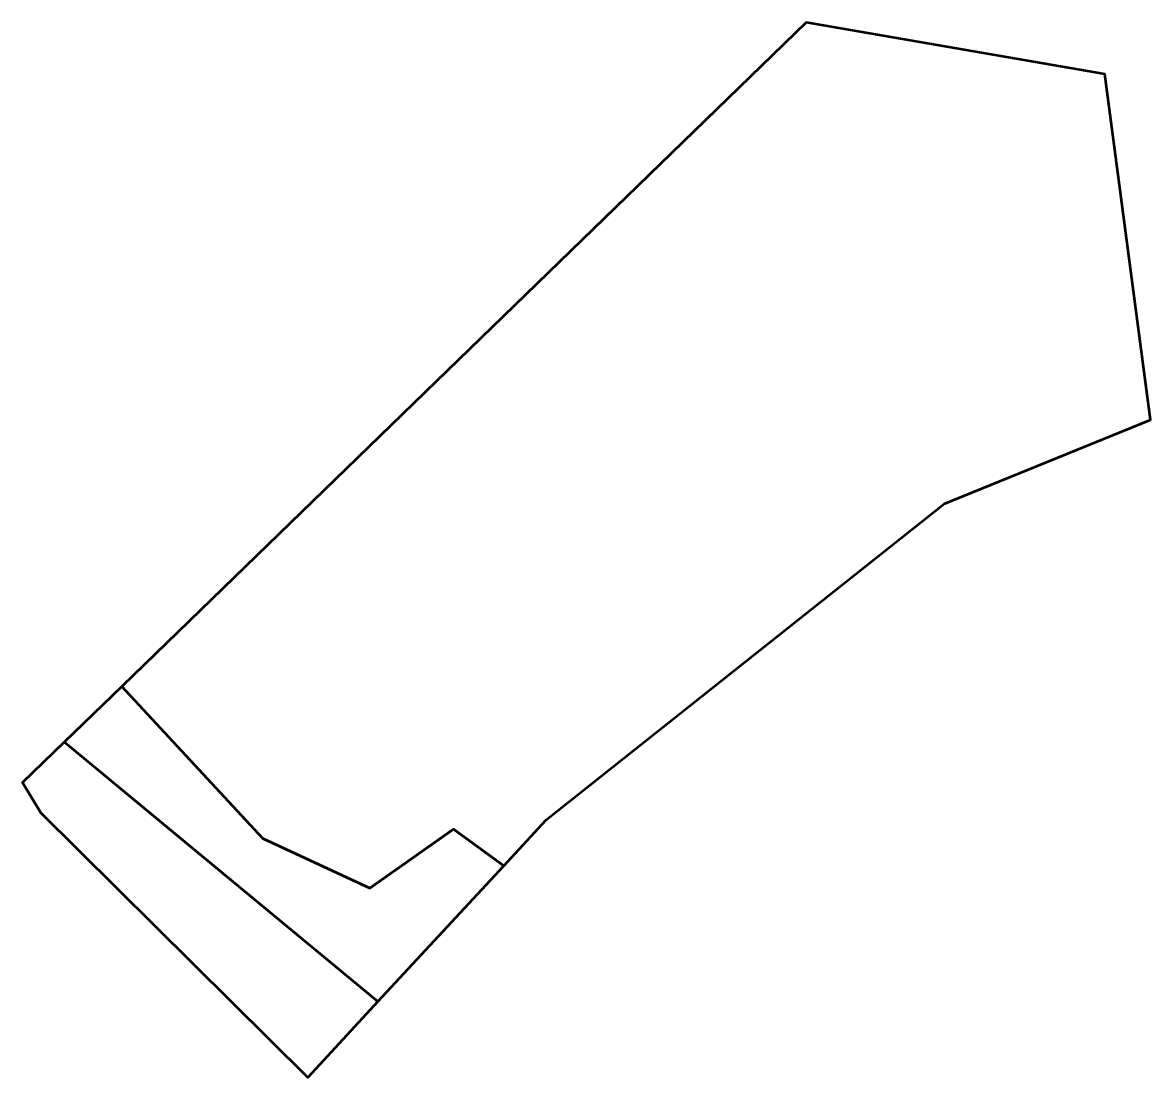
# Model space of a CAD drawing. Header units: metres. Extents: x 807417 to 807542, y 9157387 to 9157504.
import ezdxf

# ---------------------------------------------------------------- set-up
doc = ezdxf.new("R2010")
doc.units = ezdxf.units.M
doc.header["$MEASUREMENT"] = 0
doc.layers.add('2900-21004', color=1, linetype='Continuous')

msp = doc.modelspace()

# ---------------------------------------------------------------- linework, layer by layer
at = {"layer": '2900-21004', "color": 254, "lineweight": 53, "true_color": 0xcccccc}
msp.add_lwpolyline([(807443.81, 9157413.66), (807455.6, 9157408.17), (807464.8, 9157414.68), (807470.35, 9157410.66), (807475.05, 9157415.73), (807518.93, 9157450.58), (807541.66, 9157459.83), (807536.62, 9157497.95), (807503.71, 9157503.63), (807428.24, 9157430.44)], close=True, dxfattribs=at)
at = {"layer": '2900-21004', "color": 40, "lineweight": 53, "true_color": 0xffbb00}
for points in [[(807421.94, 9157424.28), (807456.48, 9157395.68), (807470.35, 9157410.66), (807464.8, 9157414.68), (807455.6, 9157408.17), (807443.81, 9157413.66), (807428.24, 9157430.44), (807421.9, 9157424.28)], [(807456.48, 9157395.68), (807448.74, 9157387.32), (807419.3, 9157416.49), (807417.3, 9157419.83), (807421.9, 9157424.28), (807421.94, 9157424.28), (807433.3, 9157414.87)]]:
    msp.add_lwpolyline(points, close=True, dxfattribs=at)

doc.saveas('drawing.dxf')
